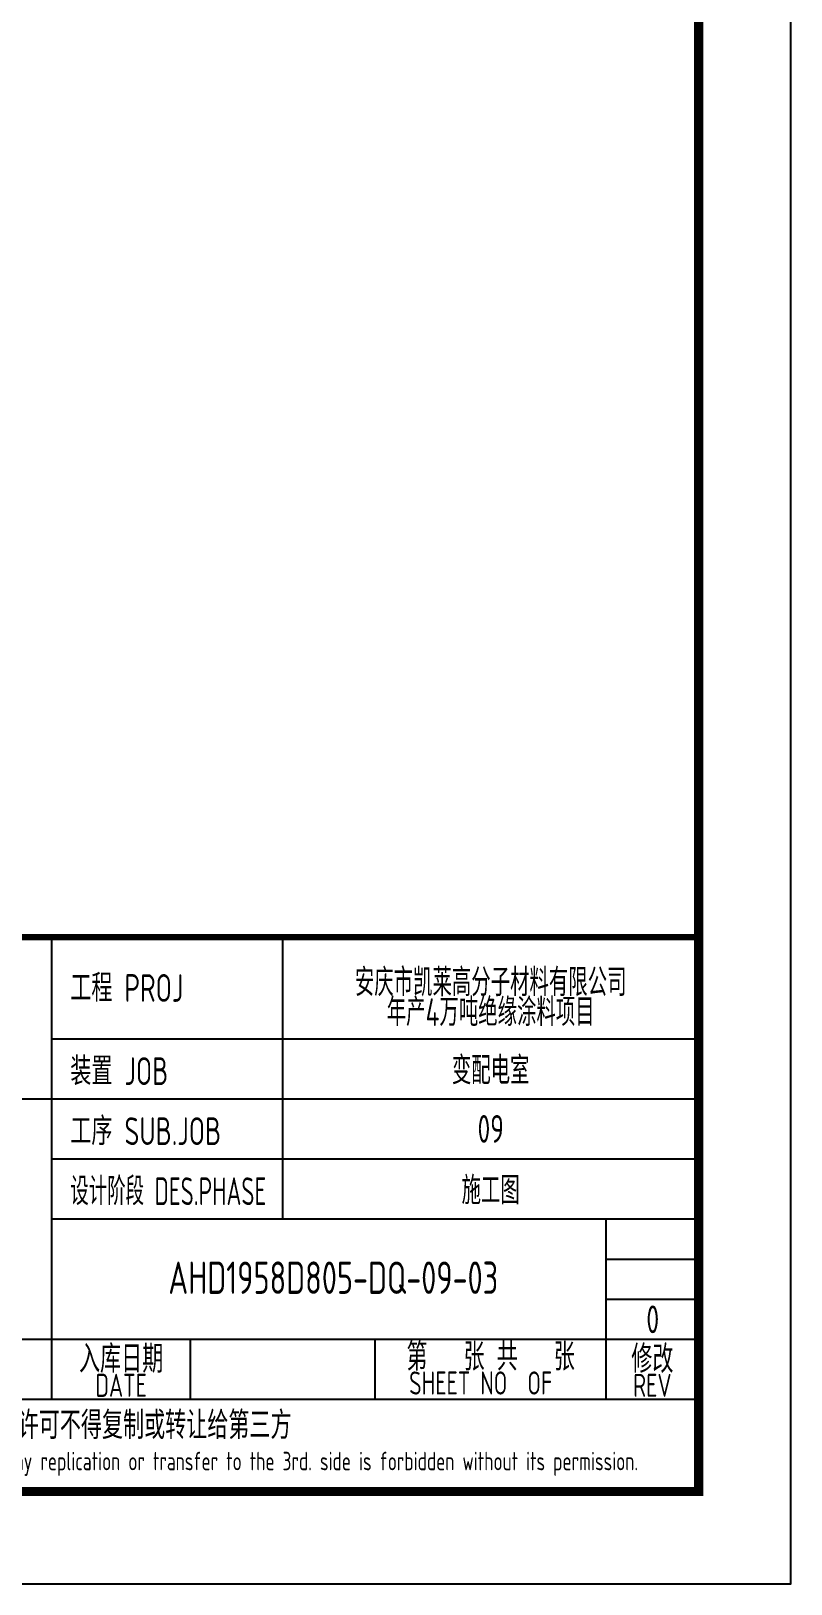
# Model space of a CAD drawing. Extents: x 5211311 to 5622788, y -441754 to -251897.
# Drawn here: x 5317863 to 5326088, y -422737 to -405931 of the extents above; entities that cross this region are included whole.
import ezdxf
from ezdxf.enums import TextEntityAlignment as Align

# ---------------------------------------------------------------- set-up
doc = ezdxf.new("R2010")
doc.units = 0
doc.header["$LTSCALE"] = 1000
doc.header["$MEASUREMENT"] = 0
doc.layers.get('0').update_dxf_attribs({"linetype": 'CONTINUOUS'})
doc.layers.add('AXIS', color=3, linetype='CONTINUOUS')
doc.layers.add('PUB_TITLE', color=4, linetype='CONTINUOUS')
doc.styles.add('AHD', font='sceie.shx', dxfattribs={"width": 0.7, "bigfont": 'sceic.shx'})
doc.styles.add('sceie', font='sceie.shx', dxfattribs={"width": 0.7, "bigfont": 'sceic.shx'})
doc.styles.add('TSSD_Rein', font='Tssdeng.shx', dxfattribs={"width": 0.7, "bigfont": 'hztxt.shx'})

msp = doc.modelspace()

# ---------------------------------------------------------------- linework, layer by layer
for p, q in [((5318088.4, -420737.3), (5318088.4, -415737.3)), ((5320588.4, -418787.3), (5320588.4, -415737.3)), ((5325088.4, -421737.3), (5325088.4, -415737.3)), ((5318088.4, -416837.3), (5325088.4, -416837.3)), ((5307088.4, -417487.3), (5325088.4, -417487.3)), ((5318088.4, -418137.3), (5325088.4, -418137.3)), ((5318088.4, -418787.3), (5325088.4, -418787.3)), ((5324088.4, -420737.3), (5324088.4, -418787.3)), ((5324088.4, -419220.7), (5325088.4, -419220.7)), ((5324088.4, -419654), (5325088.4, -419654)), ((5307088.4, -420087.3), (5325088.4, -420087.3)), ((5319588.4, -420737.3), (5319588.4, -420087.3)), ((5321588.4, -420737.3), (5321588.4, -420087.3)), ((5307088.4, -420737.3), (5325088.4, -420737.3)), ((5307088.4, -421737.3), (5325088.4, -421737.3))]:
    msp.add_line(p, q)
msp.add_lwpolyline([(5325088.4, -415737.3, 70, 70, 0), (5307088.4, -415737.3, 70, 70, 0), (5307088.4, -421737.3, 0, 0, 0)], format="xyseb")
at = {"layer": 'PUB_TITLE', "color": 4}
msp.add_lwpolyline([(5241988.4, -422737.3), (5326088.4, -422737.3), (5326088.4, -363337.3), (5241988.4, -363337.3)], close=True, dxfattribs=at)
at = {"layer": 'PUB_TITLE', "color": 4, "const_width": 100}
msp.add_lwpolyline([(5244488.4, -421737.3), (5325088.4, -421737.3), (5325088.4, -364337.3), (5244488.4, -364337.3)], close=True, dxfattribs=at)

# ---------------------------------------------------------------- texts
at = {"style": 'AHD'}
for s, width, p in [('工程 PROJ', 0.8, (5318288.4, -416437.3)), ('工程 PROJ', 0.8, (5318288.4, -416437.3)), ('装置 JOB', 0.8, (5318288.4, -417337.3)), ('装置 JOB', 0.8, (5318288.4, -417337.3)), ('工序 SUB.JOB', 0.8, (5318288.4, -417987.3)), ('工序 SUB.JOB', 0.8, (5318288.4, -417987.3)), ('设计阶段 DES.PHASE', 0.7, (5318288.4, -418637.3)), ('设计阶段 DES.PHASE', 0.7, (5318288.4, -418637.3))]:
    msp.add_text(s, height=300, dxfattribs=dict(at, width=width)).set_placement(p)
at = {"style": 'AHD', "width": 0.8}
for s, height, p in [('入库日期', 300, (5318838.4, -420287.3)), ('入库日期', 300, (5318838.4, -420287.3)), ('第   张 共   张', 300, (5322838.4, -420262.3)), ('修改', 300, (5324588.4, -420287.3)), ('修改', 300, (5324588.4, -420287.3)), ('DATE', 250, (5318838.4, -420587.3)), ('DATE', 250, (5318838.4, -420587.3)), ('SHEET NO  OF  ', 250, (5322838.4, -420562.3)), ('SHEET NO  OF  ', 250, (5322838.4, -420562.3)), ('REV', 250, (5324588.4, -420587.3)), ('REV', 250, (5324588.4, -420587.3)), ('本文件专有权属安徽华东化工医药工程有限责任公司所有,未经许可不得复制或转让给第三方', 300, (5316088.4, -421037.3)), ('本文件专有权属安徽华东化工医药工程有限责任公司所有,未经许可不得复制或转让给第三方', 300, (5316088.4, -421037.3)), ('The proprietary right of this document belongs to Anhui Huadong Chemical And Medical Engineering  Co.,Ltd.  and any replication or transfer to the 3rd. side is forbidden without its permission. ', 200, (5316088.4, -421437.3)), ('The proprietary right of this document belongs to Anhui Huadong Chemical And Medical Engineering  Co.,Ltd.  and any replication or transfer to the 3rd. side is forbidden without its permission. ', 200, (5316088.4, -421437.3))]:
    msp.add_text(s, height=height, dxfattribs=at).set_placement(p, align=Align.MIDDLE)
at = {"width": 0.8}
for tag, text, height, style, p in [('AHD1958D805-DQ-09-03', '200320-02-040', 350, 'sceie', (5321134.6, -419422.7)), ('0', '0', 300, 'AHD', (5324592.4, -419873.4)), ('0', '0', 300, 'AHD', (5324592.4, -419873.4))]:
    msp.add_attdef(tag, text=text, height=height, dxfattribs=dict(at, style=style)).set_placement(p, align=Align.MIDDLE)
at = {"layer": 'AXIS', "style": 'TSSD_Rein', "width": 0.7}
for s, p in [('安庆市凯莱高分子材料有限公司', (5322838.4, -416209.7)), ('年产4万吨绝缘涂料项目', (5322838.4, -416532.8)), ('变配电室', (5322838.4, -417162.3)), ('09', (5322838.4, -417812.3)), ('施工图', (5322838.4, -418462.3))]:
    msp.add_text(s, height=300, dxfattribs=at).set_placement(p, align=Align.MIDDLE)

doc.saveas('drawing.dxf')
